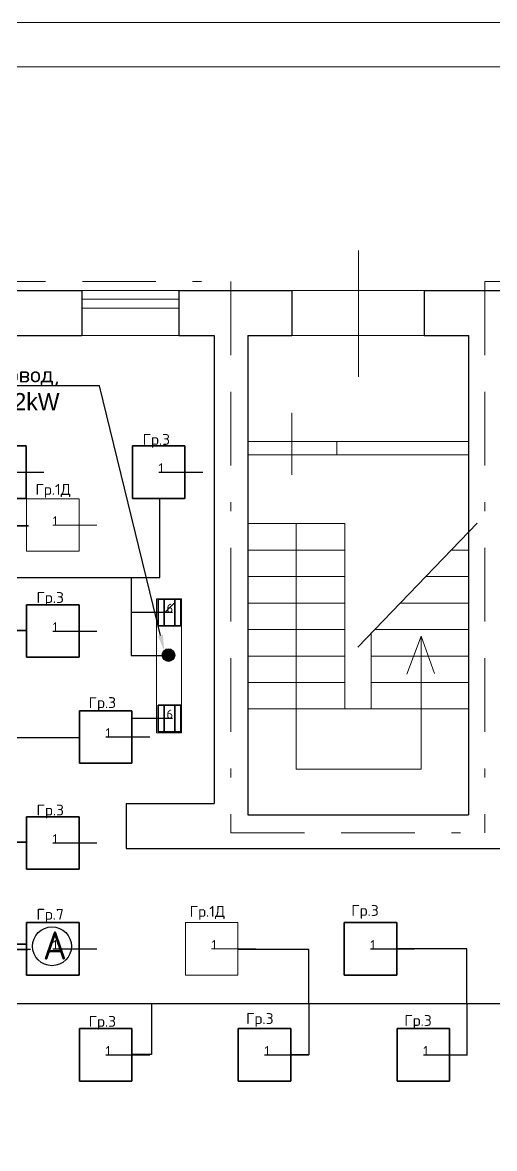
# Model space of a CAD drawing. Header units: metres. Extents: x -472 to 201, y -446 to -235.
# Drawn here: x -455.29 to -449.94, y -325.5 to -312.75 of the extents above; entities that cross this region are included whole.
import ezdxf
from ezdxf import colors
from ezdxf.entities.mleader import LeaderData, LeaderLine
from ezdxf.math import Vec2, Vec3

# ---------------------------------------------------------------- set-up
doc = ezdxf.new("R2010")
doc.units = ezdxf.units.M
doc.header["$MEASUREMENT"] = 0
doc.linetypes.add('( Border )', pattern=[1.751, 0.5, -0.25, 0.5, -0.25, 0.001, -0.25])
doc.linetypes.add('( Hidden )', pattern=[0.375, 0.25, -0.125])
for name, color, linetype, lineweight in [('_Электрика', 7, 'Continuous', 15), ('Level 50', 7, 'Continuous', 0), ('Level 63', 7, 'Continuous', 0)]:
    doc.layers.add(name, color=color, linetype=linetype, lineweight=lineweight)
for name, color, linetype in [('DLXLUM', 220, 'Continuous'), ('DLXLUMEX', 220, 'Continuous'), ('Электрика', 7, 'Continuous')]:
    doc.layers.add(name, color=color, linetype=linetype)
doc.styles.get("Standard").update_dxf_attribs({"font": 'txt.shx'})

# ---------------------------------------------------------------- blocks, each defined once
blk = doc.blocks.new('*U92')
for p, q in [((297.5, 297.5), (-297.5, 297.5)), ((-297.5, 297.5), (-297.5, -297.5)), ((-297.5, 297.5), (-297.5, -297.5)), ((-297.5, -297.5), (-297.5, 297.5)), ((-297.5, 297.5), (-297.5, 297.5)), ((297.5, 297.5), (-297.5, 297.5)), ((-297.5, 297.5), (-297.5, 297.5)), ((-297.5, 297.5), (297.5, 297.5)), ((-297.5, -297.5), (-297.5, 297.5)), ((-297.5, 297.5), (297.5, 297.5)), ((297.5, -297.5), (297.5, 297.5)), ((297.5, 297.5), (297.5, 297.5)), ((297.5, -297.5), (297.5, 297.5)), ((297.5, 297.5), (297.5, 297.5)), ((297.5, 297.5), (297.5, -297.5)), ((297.5, 297.5), (297.5, -297.5)), ((-297.5, -297.5), (297.5, -297.5)), ((-297.5, -297.5), (-297.5, -297.5)), ((-297.5, -297.5), (297.5, -297.5)), ((297.5, -297.5), (-297.5, -297.5)), ((-297.5, -297.5), (-297.5, -297.5)), ((297.5, -297.5), (-297.5, -297.5)), ((297.5, -297.5), (297.5, -297.5)), ((297.5, -297.5), (297.5, -297.5))]:
    blk.add_line(p, q)
at = {"color": 1}
blk.add_line((0, 0), (500, 0), dxfattribs=at)
at = {"layer": 'DLXLUMEX', "color": 7}
blk.add_text('1', height=100, dxfattribs=at).set_placement((0, 0))
blk = doc.blocks.new('*U103')
for p, q in [((297.5, 297.5), (-297.5, 297.5)), ((-297.5, 297.5), (-297.5, -297.5)), ((-297.5, 297.5), (-297.5, -297.5)), ((-297.5, -297.5), (-297.5, 297.5)), ((-297.5, 297.5), (-297.5, 297.5)), ((297.5, 297.5), (-297.5, 297.5)), ((-297.5, 297.5), (-297.5, 297.5)), ((-297.5, 297.5), (297.5, 297.5)), ((-297.5, -297.5), (-297.5, 297.5)), ((-297.5, 297.5), (297.5, 297.5)), ((297.5, -297.5), (297.5, 297.5)), ((297.5, 297.5), (297.5, 297.5)), ((297.5, -297.5), (297.5, 297.5)), ((297.5, 297.5), (297.5, 297.5)), ((297.5, 297.5), (297.5, -297.5)), ((297.5, 297.5), (297.5, -297.5)), ((-297.5, -297.5), (297.5, -297.5)), ((-297.5, -297.5), (-297.5, -297.5)), ((-297.5, -297.5), (297.5, -297.5)), ((297.5, -297.5), (-297.5, -297.5)), ((-297.5, -297.5), (-297.5, -297.5)), ((297.5, -297.5), (-297.5, -297.5)), ((297.5, -297.5), (297.5, -297.5)), ((297.5, -297.5), (297.5, -297.5))]:
    blk.add_line(p, q)
at = {"color": 1}
blk.add_line((0, 0), (500, 0), dxfattribs=at)
at = {"layer": 'DLXLUMEX', "color": 7}
blk.add_text('1', height=100, dxfattribs=at).set_placement((0, 0))
blk = doc.blocks.new('*U107')
for p, q in [((297.5, 297.5), (-297.5, 297.5)), ((-297.5, 297.5), (-297.5, -297.5)), ((-297.5, 297.5), (-297.5, -297.5)), ((-297.5, -297.5), (-297.5, 297.5)), ((-297.5, 297.5), (-297.5, 297.5)), ((297.5, 297.5), (-297.5, 297.5)), ((-297.5, 297.5), (-297.5, 297.5)), ((-297.5, 297.5), (297.5, 297.5)), ((-297.5, -297.5), (-297.5, 297.5)), ((-297.5, 297.5), (297.5, 297.5)), ((297.5, -297.5), (297.5, 297.5)), ((297.5, 297.5), (297.5, 297.5)), ((297.5, -297.5), (297.5, 297.5)), ((297.5, 297.5), (297.5, 297.5)), ((297.5, 297.5), (297.5, -297.5)), ((297.5, 297.5), (297.5, -297.5)), ((-297.5, -297.5), (297.5, -297.5)), ((-297.5, -297.5), (-297.5, -297.5)), ((-297.5, -297.5), (297.5, -297.5)), ((297.5, -297.5), (-297.5, -297.5)), ((-297.5, -297.5), (-297.5, -297.5)), ((297.5, -297.5), (-297.5, -297.5)), ((297.5, -297.5), (297.5, -297.5)), ((297.5, -297.5), (297.5, -297.5))]:
    blk.add_line(p, q)
at = {"color": 1}
blk.add_line((0, 0), (500, 0), dxfattribs=at)
at = {"layer": 'DLXLUMEX', "color": 7}
blk.add_text('1', height=100, dxfattribs=at).set_placement((0, 0))
blk = doc.blocks.new('*U118')
for p, q in [((297.5, 297.5), (-297.5, 297.5)), ((-297.5, 297.5), (-297.5, -297.5)), ((-297.5, 297.5), (-297.5, -297.5)), ((-297.5, -297.5), (-297.5, 297.5)), ((-297.5, 297.5), (-297.5, 297.5)), ((297.5, 297.5), (-297.5, 297.5)), ((-297.5, 297.5), (-297.5, 297.5)), ((-297.5, 297.5), (297.5, 297.5)), ((-297.5, -297.5), (-297.5, 297.5)), ((-297.5, 297.5), (297.5, 297.5)), ((297.5, -297.5), (297.5, 297.5)), ((297.5, 297.5), (297.5, 297.5)), ((297.5, -297.5), (297.5, 297.5)), ((297.5, 297.5), (297.5, 297.5)), ((297.5, 297.5), (297.5, -297.5)), ((297.5, 297.5), (297.5, -297.5)), ((-297.5, -297.5), (297.5, -297.5)), ((-297.5, -297.5), (-297.5, -297.5)), ((-297.5, -297.5), (297.5, -297.5)), ((297.5, -297.5), (-297.5, -297.5)), ((-297.5, -297.5), (-297.5, -297.5)), ((297.5, -297.5), (-297.5, -297.5)), ((297.5, -297.5), (297.5, -297.5)), ((297.5, -297.5), (297.5, -297.5))]:
    blk.add_line(p, q)
at = {"color": 1}
blk.add_line((0, 0), (500, 0), dxfattribs=at)
at = {"layer": 'DLXLUMEX', "color": 7}
blk.add_text('1', height=100, dxfattribs=at).set_placement((0, 0))
blk = doc.blocks.new('*U128')
for p, q in [((297.5, 297.5), (-297.5, 297.5)), ((-297.5, 297.5), (-297.5, -297.5)), ((-297.5, 297.5), (-297.5, -297.5)), ((-297.5, -297.5), (-297.5, 297.5)), ((-297.5, 297.5), (-297.5, 297.5)), ((297.5, 297.5), (-297.5, 297.5)), ((-297.5, 297.5), (-297.5, 297.5)), ((-297.5, 297.5), (297.5, 297.5)), ((-297.5, -297.5), (-297.5, 297.5)), ((-297.5, 297.5), (297.5, 297.5)), ((297.5, -297.5), (297.5, 297.5)), ((297.5, 297.5), (297.5, 297.5)), ((297.5, -297.5), (297.5, 297.5)), ((297.5, 297.5), (297.5, 297.5)), ((297.5, 297.5), (297.5, -297.5)), ((297.5, 297.5), (297.5, -297.5)), ((-297.5, -297.5), (297.5, -297.5)), ((-297.5, -297.5), (-297.5, -297.5)), ((-297.5, -297.5), (297.5, -297.5)), ((297.5, -297.5), (-297.5, -297.5)), ((-297.5, -297.5), (-297.5, -297.5)), ((297.5, -297.5), (-297.5, -297.5)), ((297.5, -297.5), (297.5, -297.5)), ((297.5, -297.5), (297.5, -297.5))]:
    blk.add_line(p, q)
at = {"color": 1}
blk.add_line((0, 0), (500, 0), dxfattribs=at)
at = {"layer": 'DLXLUMEX', "color": 7}
blk.add_text('1', height=100, dxfattribs=at).set_placement((0, 0))
blk = doc.blocks.new('*U137')
for p, q in [((297.5, 297.5), (-297.5, 297.5)), ((-297.5, 297.5), (-297.5, -297.5)), ((-297.5, 297.5), (-297.5, -297.5)), ((-297.5, -297.5), (-297.5, 297.5)), ((-297.5, 297.5), (-297.5, 297.5)), ((297.5, 297.5), (-297.5, 297.5)), ((-297.5, 297.5), (-297.5, 297.5)), ((-297.5, 297.5), (297.5, 297.5)), ((-297.5, -297.5), (-297.5, 297.5)), ((-297.5, 297.5), (297.5, 297.5)), ((297.5, -297.5), (297.5, 297.5)), ((297.5, 297.5), (297.5, 297.5)), ((297.5, -297.5), (297.5, 297.5)), ((297.5, 297.5), (297.5, 297.5)), ((297.5, 297.5), (297.5, -297.5)), ((297.5, 297.5), (297.5, -297.5)), ((-297.5, -297.5), (297.5, -297.5)), ((-297.5, -297.5), (-297.5, -297.5)), ((-297.5, -297.5), (297.5, -297.5)), ((297.5, -297.5), (-297.5, -297.5)), ((-297.5, -297.5), (-297.5, -297.5)), ((297.5, -297.5), (-297.5, -297.5)), ((297.5, -297.5), (297.5, -297.5)), ((297.5, -297.5), (297.5, -297.5))]:
    blk.add_line(p, q)
at = {"color": 1}
blk.add_line((0, 0), (500, 0), dxfattribs=at)
at = {"layer": 'DLXLUMEX', "color": 7}
blk.add_text('1', height=100, dxfattribs=at).set_placement((0, 0))
blk = doc.blocks.new('*U138')
for p, q in [((297.5, 297.5), (-297.5, 297.5)), ((-297.5, 297.5), (-297.5, -297.5)), ((-297.5, 297.5), (-297.5, -297.5)), ((-297.5, -297.5), (-297.5, 297.5)), ((-297.5, 297.5), (-297.5, 297.5)), ((297.5, 297.5), (-297.5, 297.5)), ((-297.5, 297.5), (-297.5, 297.5)), ((-297.5, 297.5), (297.5, 297.5)), ((-297.5, -297.5), (-297.5, 297.5)), ((-297.5, 297.5), (297.5, 297.5)), ((297.5, -297.5), (297.5, 297.5)), ((297.5, 297.5), (297.5, 297.5)), ((297.5, -297.5), (297.5, 297.5)), ((297.5, 297.5), (297.5, 297.5)), ((297.5, 297.5), (297.5, -297.5)), ((297.5, 297.5), (297.5, -297.5)), ((-297.5, -297.5), (297.5, -297.5)), ((-297.5, -297.5), (-297.5, -297.5)), ((-297.5, -297.5), (297.5, -297.5)), ((297.5, -297.5), (-297.5, -297.5)), ((-297.5, -297.5), (-297.5, -297.5)), ((297.5, -297.5), (-297.5, -297.5)), ((297.5, -297.5), (297.5, -297.5)), ((297.5, -297.5), (297.5, -297.5))]:
    blk.add_line(p, q)
at = {"color": 1}
blk.add_line((0, 0), (500, 0), dxfattribs=at)
at = {"layer": 'DLXLUMEX', "color": 7}
blk.add_text('1', height=100, dxfattribs=at).set_placement((0, 0))
blk = doc.blocks.new('*U139')
for p, q in [((297.5, 297.5), (-297.5, 297.5)), ((-297.5, 297.5), (-297.5, -297.5)), ((-297.5, 297.5), (-297.5, -297.5)), ((-297.5, -297.5), (-297.5, 297.5)), ((-297.5, 297.5), (-297.5, 297.5)), ((297.5, 297.5), (-297.5, 297.5)), ((-297.5, 297.5), (-297.5, 297.5)), ((-297.5, 297.5), (297.5, 297.5)), ((-297.5, -297.5), (-297.5, 297.5)), ((-297.5, 297.5), (297.5, 297.5)), ((297.5, -297.5), (297.5, 297.5)), ((297.5, 297.5), (297.5, 297.5)), ((297.5, -297.5), (297.5, 297.5)), ((297.5, 297.5), (297.5, 297.5)), ((297.5, 297.5), (297.5, -297.5)), ((297.5, 297.5), (297.5, -297.5)), ((-297.5, -297.5), (297.5, -297.5)), ((-297.5, -297.5), (-297.5, -297.5)), ((-297.5, -297.5), (297.5, -297.5)), ((297.5, -297.5), (-297.5, -297.5)), ((-297.5, -297.5), (-297.5, -297.5)), ((297.5, -297.5), (-297.5, -297.5)), ((297.5, -297.5), (297.5, -297.5)), ((297.5, -297.5), (297.5, -297.5))]:
    blk.add_line(p, q)
at = {"color": 1}
blk.add_line((0, 0), (500, 0), dxfattribs=at)
at = {"layer": 'DLXLUMEX', "color": 7}
blk.add_text('1', height=100, dxfattribs=at).set_placement((0, 0))
blk = doc.blocks.new('*U140')
for p, q in [((297.5, 297.5), (-297.5, 297.5)), ((-297.5, 297.5), (-297.5, -297.5)), ((-297.5, 297.5), (-297.5, -297.5)), ((-297.5, -297.5), (-297.5, 297.5)), ((-297.5, 297.5), (-297.5, 297.5)), ((297.5, 297.5), (-297.5, 297.5)), ((-297.5, 297.5), (-297.5, 297.5)), ((-297.5, 297.5), (297.5, 297.5)), ((-297.5, -297.5), (-297.5, 297.5)), ((-297.5, 297.5), (297.5, 297.5)), ((297.5, -297.5), (297.5, 297.5)), ((297.5, 297.5), (297.5, 297.5)), ((297.5, -297.5), (297.5, 297.5)), ((297.5, 297.5), (297.5, 297.5)), ((297.5, 297.5), (297.5, -297.5)), ((297.5, 297.5), (297.5, -297.5)), ((-297.5, -297.5), (297.5, -297.5)), ((-297.5, -297.5), (-297.5, -297.5)), ((-297.5, -297.5), (297.5, -297.5)), ((297.5, -297.5), (-297.5, -297.5)), ((-297.5, -297.5), (-297.5, -297.5)), ((297.5, -297.5), (-297.5, -297.5)), ((297.5, -297.5), (297.5, -297.5)), ((297.5, -297.5), (297.5, -297.5))]:
    blk.add_line(p, q)
at = {"color": 1}
blk.add_line((0, 0), (500, 0), dxfattribs=at)
at = {"layer": 'DLXLUMEX', "color": 7}
blk.add_text('1', height=100, dxfattribs=at).set_placement((0, 0))
blk = doc.blocks.new('*U141')
for p, q in [((297.5, 297.5), (-297.5, 297.5)), ((-297.5, 297.5), (-297.5, -297.5)), ((-297.5, 297.5), (-297.5, -297.5)), ((-297.5, -297.5), (-297.5, 297.5)), ((-297.5, 297.5), (-297.5, 297.5)), ((297.5, 297.5), (-297.5, 297.5)), ((-297.5, 297.5), (-297.5, 297.5)), ((-297.5, 297.5), (297.5, 297.5)), ((-297.5, -297.5), (-297.5, 297.5)), ((-297.5, 297.5), (297.5, 297.5)), ((297.5, -297.5), (297.5, 297.5)), ((297.5, 297.5), (297.5, 297.5)), ((297.5, -297.5), (297.5, 297.5)), ((297.5, 297.5), (297.5, 297.5)), ((297.5, 297.5), (297.5, -297.5)), ((297.5, 297.5), (297.5, -297.5)), ((-297.5, -297.5), (297.5, -297.5)), ((-297.5, -297.5), (-297.5, -297.5)), ((-297.5, -297.5), (297.5, -297.5)), ((297.5, -297.5), (-297.5, -297.5)), ((-297.5, -297.5), (-297.5, -297.5)), ((297.5, -297.5), (-297.5, -297.5)), ((297.5, -297.5), (297.5, -297.5)), ((297.5, -297.5), (297.5, -297.5))]:
    blk.add_line(p, q)
at = {"color": 1}
blk.add_line((0, 0), (500, 0), dxfattribs=at)
at = {"layer": 'DLXLUMEX', "color": 7}
blk.add_text('1', height=100, dxfattribs=at).set_placement((0, 0))
blk = doc.blocks.new('*U142')
for p, q in [((297.5, 297.5), (-297.5, 297.5)), ((-297.5, 297.5), (-297.5, -297.5)), ((-297.5, 297.5), (-297.5, -297.5)), ((-297.5, -297.5), (-297.5, 297.5)), ((-297.5, 297.5), (-297.5, 297.5)), ((297.5, 297.5), (-297.5, 297.5)), ((-297.5, 297.5), (-297.5, 297.5)), ((-297.5, 297.5), (297.5, 297.5)), ((-297.5, -297.5), (-297.5, 297.5)), ((-297.5, 297.5), (297.5, 297.5)), ((297.5, -297.5), (297.5, 297.5)), ((297.5, 297.5), (297.5, 297.5)), ((297.5, -297.5), (297.5, 297.5)), ((297.5, 297.5), (297.5, 297.5)), ((297.5, 297.5), (297.5, -297.5)), ((297.5, 297.5), (297.5, -297.5)), ((-297.5, -297.5), (297.5, -297.5)), ((-297.5, -297.5), (-297.5, -297.5)), ((-297.5, -297.5), (297.5, -297.5)), ((297.5, -297.5), (-297.5, -297.5)), ((-297.5, -297.5), (-297.5, -297.5)), ((297.5, -297.5), (-297.5, -297.5)), ((297.5, -297.5), (297.5, -297.5)), ((297.5, -297.5), (297.5, -297.5))]:
    blk.add_line(p, q)
at = {"color": 1}
blk.add_line((0, 0), (500, 0), dxfattribs=at)
at = {"layer": 'DLXLUMEX', "color": 7}
blk.add_text('1', height=100, dxfattribs=at).set_placement((0, 0))
blk = doc.blocks.new('*U50')
for p, q in [((94, 150), (-94, 150)), ((-94, 150), (-94, -150)), ((-94, -150), (-94, 150)), ((-94, 150), (-26, 150)), ((-26, 150), (-94, 150)), ((-94, 150), (94, 150)), ((-26, 150), (-26, -150)), ((162, 150), (-26, 150)), ((-26, -150), (-26, 150)), ((-26, 150), (162, 150)), ((94, -150), (94, 150)), ((162, 150), (94, 150)), ((94, 150), (94, -150)), ((94, 150), (162, 150)), ((162, -150), (162, 150)), ((162, 150), (162, -150)), ((-94, -150), (94, -150)), ((94, -150), (-94, -150)), ((-94, -150), (-26, -150)), ((-26, -150), (-94, -150)), ((-26, -150), (162, -150)), ((162, -150), (-26, -150)), ((94, -150), (162, -150)), ((162, -150), (94, -150))]:
    blk.add_line(p, q)
at = {"color": 1}
blk.add_line((68, 0), (-401, 0), dxfattribs=at)
at = {"layer": 'DLXLUMEX', "color": 7}
blk.add_text('6', height=100, dxfattribs=at).set_placement((0, 0))
blk = doc.blocks.new('*U51')
for p, q in [((94, 150), (-94, 150)), ((-94, 150), (-94, -150)), ((-94, -150), (-94, 150)), ((-94, 150), (-26, 150)), ((-26, 150), (-94, 150)), ((-94, 150), (94, 150)), ((-26, 150), (-26, -150)), ((162, 150), (-26, 150)), ((-26, -150), (-26, 150)), ((-26, 150), (162, 150)), ((94, -150), (94, 150)), ((162, 150), (94, 150)), ((94, 150), (94, -150)), ((94, 150), (162, 150)), ((162, -150), (162, 150)), ((162, 150), (162, -150)), ((-94, -150), (94, -150)), ((94, -150), (-94, -150)), ((-94, -150), (-26, -150)), ((-26, -150), (-94, -150)), ((-26, -150), (162, -150)), ((162, -150), (-26, -150)), ((94, -150), (162, -150)), ((162, -150), (94, -150))]:
    blk.add_line(p, q)
at = {"color": 1}
blk.add_line((68, 0), (-401, 0), dxfattribs=at)
at = {"layer": 'DLXLUMEX', "color": 7}
blk.add_text('6', height=100, dxfattribs=at).set_placement((0, 0))
blk = doc.blocks.new('*U61')
for p, q in [((297.5, 297.5), (-297.5, 297.5)), ((-297.5, 297.5), (-297.5, -297.5)), ((-297.5, 297.5), (-297.5, -297.5)), ((-297.5, -297.5), (-297.5, 297.5)), ((-297.5, 297.5), (-297.5, 297.5)), ((297.5, 297.5), (-297.5, 297.5)), ((-297.5, 297.5), (-297.5, 297.5)), ((-297.5, 297.5), (297.5, 297.5)), ((-297.5, -297.5), (-297.5, 297.5)), ((-297.5, 297.5), (297.5, 297.5)), ((297.5, -297.5), (297.5, 297.5)), ((297.5, 297.5), (297.5, 297.5)), ((297.5, -297.5), (297.5, 297.5)), ((297.5, 297.5), (297.5, 297.5)), ((297.5, 297.5), (297.5, -297.5)), ((297.5, 297.5), (297.5, -297.5)), ((-297.5, -297.5), (297.5, -297.5)), ((-297.5, -297.5), (-297.5, -297.5)), ((-297.5, -297.5), (297.5, -297.5)), ((297.5, -297.5), (-297.5, -297.5)), ((-297.5, -297.5), (-297.5, -297.5)), ((297.5, -297.5), (-297.5, -297.5)), ((297.5, -297.5), (297.5, -297.5)), ((297.5, -297.5), (297.5, -297.5))]:
    blk.add_line(p, q)
at = {"color": 1}
blk.add_line((0, 0), (500, 0), dxfattribs=at)
at = {"layer": 'DLXLUMEX', "color": 7}
blk.add_text('1', height=100, dxfattribs=at).set_placement((0, 0))

msp = doc.modelspace()

# ---------------------------------------------------------------- hatches: boundary and pattern name
at = {"layer": '_Электрика', "linetype": 'Continuous', "lineweight": 0}
h = msp.add_hatch(dxfattribs=at)
h.set_pattern_fill('ANSI31')
h.set_pattern_definition([(45, (-356.62995, 0), (-0.088388348, 0.088388348), [])])
h.paths.add_polyline_path([(-453.682, -319.457), (-453.566, -319.457), (-453.566, -319.307), (-453.682, -319.307)])
h.paths.add_polyline_path([(-446.37, -324.548), (-446.253, -324.548), (-446.253, -324.398), (-446.37, -324.398)])
h.paths.add_polyline_path([(-446.947, -325.844), (-443.2, -325.844), (-443.2, -324.725), (-446.947, -324.725)], flags=17)
at = {"layer": '_Электрика', "lineweight": 30}
h = msp.add_hatch(color=7, dxfattribs=at)
h.dxf.hatch_style = 1
h.paths.add_polyline_path([(-453.706, -319.914, 1), (-453.563, -319.914, 1)])

# ---------------------------------------------------------------- linework, layer by layer
at = {"color": 7, "linetype": 'Continuous', "lineweight": 13}
for p, q in [((-451.479, -315.332), (-451.479, -316.762)), ((-454.615, -315.784), (-453.515, -315.784)), ((-452.235, -315.784), (-450.735, -315.784)), ((-453.515, -316.294), (-454.615, -316.294)), ((-450.735, -316.294), (-452.235, -316.294)), ((-452.236, -317.171), (-452.236, -317.871)), ((-452.735, -317.494), (-450.235, -317.494)), ((-451.726, -317.494), (-451.726, -317.644)), ((-452.735, -317.644), (-450.235, -317.644))]:
    msp.add_line(p, q, dxfattribs=at)
at = {"color": 1, "linetype": '( Border )', "lineweight": 13, "ltscale": 1.666667}
for p, q in [((-464.91, -315.683), (-452.926, -315.683)), ((-452.926, -315.683), (-452.926, -321.927)), ((-450.05, -315.683), (-435.666, -315.683)), ((-450.05, -315.683), (-450.05, -321.927)), ((-452.926, -321.927), (-450.05, -321.927))]:
    msp.add_line(p, q, dxfattribs=at)
at = {"color": 7, "linetype": 'Continuous', "lineweight": 30}
for p, q in [((-456.115, -315.784), (-454.615, -315.784)), ((-454.615, -315.784), (-454.615, -316.294)), ((-453.515, -315.784), (-453.515, -316.294)), ((-453.515, -315.784), (-452.235, -315.784)), ((-452.235, -315.784), (-452.235, -316.294)), ((-450.735, -315.784), (-450.735, -316.294)), ((-450.735, -315.784), (-448.355, -315.784)), ((-456.115, -316.294), (-454.615, -316.294)), ((-453.515, -316.294), (-453.115, -316.294)), ((-453.115, -316.294), (-453.115, -321.594)), ((-452.735, -316.294), (-452.235, -316.294)), ((-452.735, -316.294), (-452.735, -321.724)), ((-450.735, -316.294), (-450.235, -316.294)), ((-450.235, -316.294), (-450.235, -321.724)), ((-454.115, -321.594), (-454.115, -322.104)), ((-454.115, -321.594), (-453.115, -321.594)), ((-452.735, -321.724), (-450.235, -321.724)), ((-454.115, -322.104), (-448.855, -322.104))]:
    msp.add_line(p, q, dxfattribs=at)
at = {"color": 7, "linetype": 'Continuous', "lineweight": 0}
for p, q in [((-454.615, -315.884), (-453.515, -315.884)), ((-454.615, -315.984), (-453.515, -315.984)), ((-452.735, -318.424), (-451.635, -318.424)), ((-451.635, -318.424), (-451.635, -320.524)), ((-450.136, -318.42), (-451.487, -319.824)), ((-452.735, -318.724), (-451.635, -318.724)), ((-450.428, -318.724), (-450.235, -318.724)), ((-452.735, -319.024), (-451.635, -319.024)), ((-450.716, -319.024), (-450.235, -319.024)), ((-452.735, -319.324), (-451.635, -319.324)), ((-451.005, -319.324), (-450.235, -319.324)), ((-452.735, -319.624), (-451.635, -319.624)), ((-451.335, -319.666), (-451.335, -320.524)), ((-451.294, -319.624), (-450.235, -319.624)), ((-450.772, -319.698), (-450.933, -320.129)), ((-450.772, -319.698), (-450.619, -320.121)), ((-452.735, -319.924), (-451.635, -319.924)), ((-451.335, -319.924), (-450.235, -319.924)), ((-452.735, -320.224), (-451.635, -320.224)), ((-451.335, -320.224), (-450.235, -320.224)), ((-452.735, -320.524), (-450.235, -320.524))]:
    msp.add_line(p, q, dxfattribs=at)
at = {"color": 7, "linetype": 'Continuous', "lineweight": 0, "flags": 128}
msp.add_lwpolyline([(-452.185, -318.424), (-452.185, -321.205), (-450.772, -321.205), (-450.772, -319.698)], dxfattribs=at)
at = {"color": 1, "linetype": 'ByBlock', "transparency": 33554687}
msp.add_circle((-454.954, -323.211), 0.22, dxfattribs=at)
at = {"layer": '_Электрика', "color": 2, "lineweight": 30, "true_color": 0xf1eb1f}
for points in [[(-455.545, -319.036), (-453.731, -319.036), (-453.731, -318.142)], [(-455.545, -320.845), (-455.545, -319.636), (-455.243, -319.636), (-455.545, -319.636), (-455.545, -318.45), (-456.452, -318.45), (-455.219, -318.45), (-455.545, -318.45), (-455.545, -318.15)], [(-454.058, -319.036), (-454.058, -319.918), (-453.714, -319.918)], [(-453.828, -323.863), (-455.545, -323.863), (-455.545, -323.188), (-455.252, -323.188), (-455.545, -323.188), (-455.545, -322.033), (-455.243, -322.033), (-455.545, -322.033), (-455.545, -320.845), (-455.844, -320.845), (-454.648, -320.845)], [(-450.253, -323.863), (-450.253, -323.24), (-451.042, -323.24)], [(-452.045, -323.863), (-452.045, -323.248), (-452.845, -323.248)], [(-452.045, -323.863), (-453.828, -323.863), (-453.828, -324.438), (-454.043, -324.438)], [(-450.253, -323.863), (-452.045, -323.863), (-452.045, -324.439), (-452.254, -324.439)], [(-449.04, -323.863), (-450.253, -323.863), (-450.253, -324.444), (-450.451, -324.444)]]:
    msp.add_lwpolyline(points, dxfattribs=at)
at = {"layer": '_Электрика', "color": 7, "linetype": 'Continuous', "lineweight": 0}
msp.add_lwpolyline([(-453.769, -319.275), (-453.487, -319.275), (-453.487, -320.794), (-453.769, -320.794)], close=True, dxfattribs=at)
at = {"layer": '_Электрика', "color": 1, "linetype": '( Hidden )', "lineweight": 30}
msp.add_lwpolyline([(-440.555, -324.335), (-442.319, -324.335), (-442.319, -329.141), (-447.854, -329.141), (-447.854, -328.04), (-448.045, -328.04), (-447.845, -328.041), (-447.854, -329.141), (-455.476, -329.141), (-455.476, -323.248), (-455.197, -323.248), (-455.476, -323.248), (-455.476, -320.184), (-462.761, -320.184), (-462.761, -320.847), (-463.041, -320.847)], dxfattribs=at)
at = {"layer": '_Электрика', "color": 2, "lineweight": 30, "true_color": 0xf1eb1f}
msp.add_circle((-453.634, -319.914), 0.0713, dxfattribs=at)
at = {"layer": 'Level 50', "color": 7, "linetype": 'Continuous', "lineweight": 13}
msp.add_line((-470.287, -313.25), (-411.287, -313.25), dxfattribs=at)
at = {"layer": 'Level 63', "color": 7, "linetype": 'Continuous', "lineweight": 0, "flags": 128}
msp.add_lwpolyline([(-410.787, -341.75), (-472.287, -341.75), (-472.287, -312.75), (-410.787, -312.75), (-410.787, -341.75)], close=True, dxfattribs=at)

# ---------------------------------------------------------------- block references
at = {"layer": '_Электрика', "color": 175, "linetype": 'Continuous', "lineweight": 30, "xscale": 0.001, "yscale": 0.001, "zscale": 0.001}
for name, p in [('*U92', (-454.945, -318.441)), ('*U139', (-453.145, -323.241))]:
    msp.add_blockref(name, p, dxfattribs=at)
at = {"layer": 'DLXLUM', "xscale": 0.001, "yscale": 0.001, "zscale": 0.001}
for name, p in [('*U107', (-455.545, -317.841)), ('*U103', (-453.745, -317.841)), ('*U51', (-453.657, -319.432)), ('*U118', (-454.945, -319.641)), ('*U61', (-454.345, -320.841)), ('*U50', (-453.657, -320.632)), ('*U128', (-454.945, -322.041)), ('*U137', (-454.945, -323.241)), ('*U141', (-451.345, -323.241)), ('*U138', (-454.345, -324.441)), ('*U140', (-452.545, -324.441)), ('*U142', (-450.745, -324.441))]:
    msp.add_blockref(name, p, dxfattribs=at)

# ---------------------------------------------------------------- texts
at = {"color": 1, "linetype": 'ByBlock', "transparency": 33554687, "insert": (-455.058, -323.043), "char_height": 0.31917, "attachment_point": 1}
msp.add_mtext_dynamic_manual_height_columns('{\\fGOST Common|b0|i0|c204|p34;А}', width=3.89616, gutter_width=1, heights=[0], dxfattribs=at)
at = {"layer": '_Электрика', "linetype": 'Continuous', "lineweight": 30}
for s, p in [('Гр.3', (-453.928, -317.533)), ('Гр.3', (-455.131, -319.323)), ('Гр.3', (-454.54, -320.513)), ('Гр.3', (-455.13, -321.73)), ('Гр.7', (-455.131, -322.91)), ('Гр.3', (-451.563, -322.867)), ('Гр.3', (-454.54, -324.123)), ('Гр.3', (-452.755, -324.091)), ('Гр.3', (-450.962, -324.113))]:
    msp.add_text(s, height=0.1228, dxfattribs=at).set_placement(p)
at = {"layer": '_Электрика', "color": 175, "linetype": 'Continuous', "lineweight": 30}
for p in [(-455.142, -318.099), (-453.394, -322.878)]:
    msp.add_text('Гр.1Д', height=0.1228, dxfattribs=at).set_placement(p)

# ---------------------------------------------------------------- leaders
at = {"layer": 'Электрика', "lineweight": 13}
ml = msp.add_multileader_mtext('Standard', dxfattribs=at)
ml.set_content('Гр.8 - 1р Шинопровод,\\P 2 акцент.свет. P{\\fArial|b0|i0|c204|p34;\\H0.55556x;∑ \\fMS Shell Dlg 2|b0|i0|c204|p0;\\H1.95x;=0.02kW}', color=256)
ml.set_leader_properties()
ml.build(insert=Vec2(0, 0))
ml.multileader.update_dxf_attribs({"text_right_attachment_type": 6, "dogleg_length": 0.36, "arrow_head_size": 0.18})
ctx = ml.context
ctx.base_point, ctx.char_height, ctx.arrow_head_size, ctx.landing_gap_size, ctx.plane_origin = Vec3(-459.153, -316.751), 0.18, 0.18, 0.09, Vec3(-459.499, -320.876)
ctx.right_attachment, ctx.text_align_type = 6, 2
notes = []
notes.append((ctx, [(1, (1, 1, 0), (-454.414, -316.865), (-1, 0), 0.366, [(0, [(-453.682, -319.865)], 0, [])])]))
ctx.mtext.insert, ctx.mtext.alignment, ctx.mtext.flow_direction = Vec3(-454.869, -316.646), 3, 5
for ctx, leaders in notes:
    for number, flags, end, landing, length, lines in leaders:
        leader = LeaderData()
        leader.index, (leader.has_last_leader_line, leader.has_dogleg_vector, leader.attachment_direction) = number, flags
        leader.last_leader_point, leader.dogleg_vector, leader.dogleg_length = Vec3(end), Vec3(landing), length
        for number, points, colour, breaks in lines:
            line = LeaderLine()
            line.index, line.vertices, line.color, line.breaks = number, Vec3.list(points), colors.encode_raw_color(colour), breaks
            leader.lines.append(line)
        ctx.leaders.append(leader)

doc.saveas('drawing.dxf')
